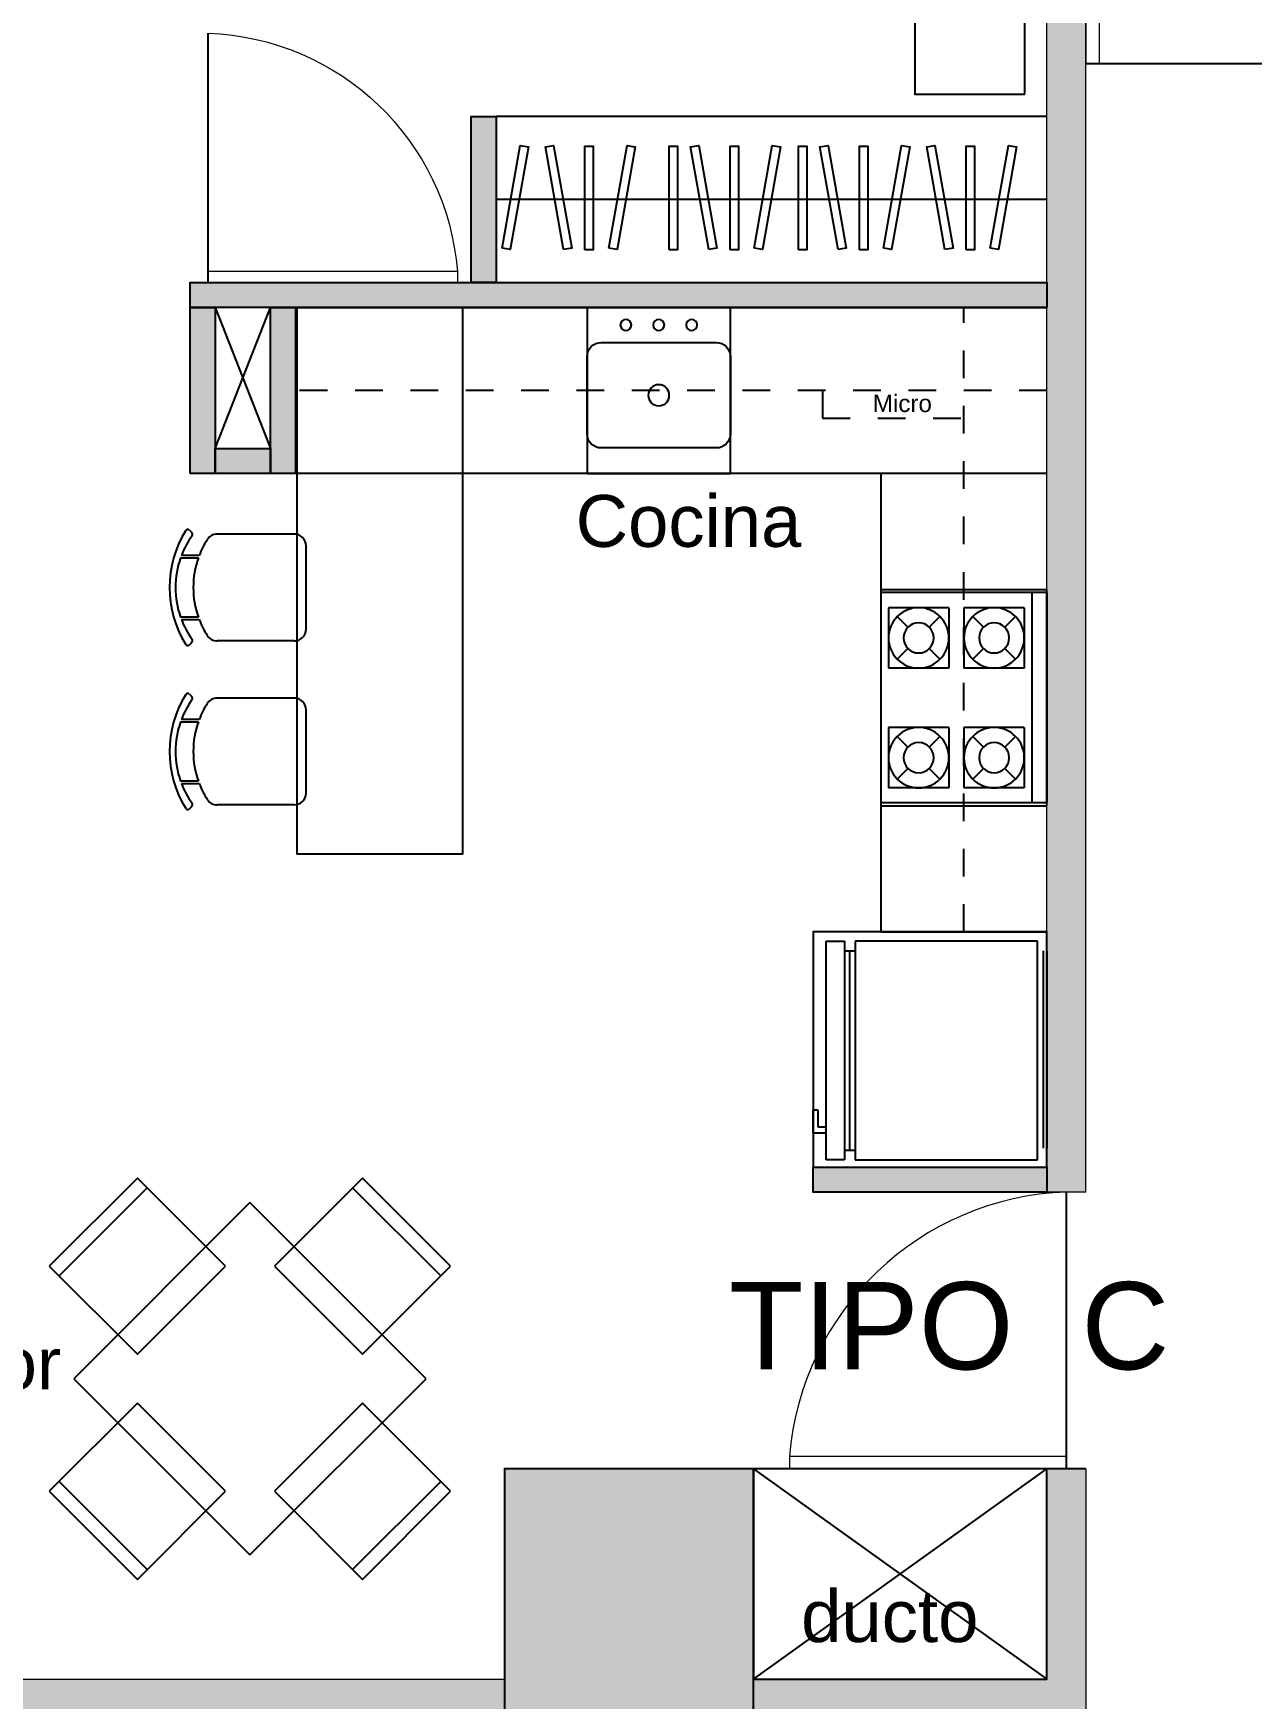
# Model space of a CAD drawing. Header units: metres. Extents: x -598 to 357, y -242 to 574.
# Drawn here: x -203.24 to -198.84, y 299.46 to 305.47 of the extents above; entities that cross this region are included whole.
import ezdxf

# ---------------------------------------------------------------- set-up
doc = ezdxf.new("R2010")
doc.units = ezdxf.units.M
doc.linetypes.add('xref_Nivel TIPICO$0$HIDDEN2', pattern=[0.1875, 0.125, -0.0625])
for name, color, linetype in [('APTOS_SPZ_MCH_N2 MUNI$0$DUCTOS', 1, 'Continuous'), ('APTOS_SPZ_MCH_N2 MUNI$0$Muebles', 1, 'Continuous'), ('Closet serchas', 9, 'Continuous'), ('T-texto', 8, 'Continuous'), ('xref_Nivel TIPICO$0$C-cocinas', 1, 'Continuous'), ('xref_Nivel TIPICO$0$H-hatch mamposteria', 8, 'Continuous'), ('xref_Nivel TIPICO$0$H-hatch tablayeso', 9, 'Continuous'), ('xref_Nivel TIPICO$0$M-lavatrastos', 1, 'Continuous'), ('xref_Nivel TIPICO$0$M-muebles', 1, 'Continuous'), ('xref_Nivel TIPICO$0$M-muro tablayeso', 4, 'Continuous'), ('xref_Nivel TIPICO$0$M-refri', 1, 'Continuous')]:
    doc.layers.add(name, color=color, linetype=linetype)
doc.layers.add('Muro Mamspoteria', color=5, linetype='Continuous', lineweight=9)
doc.layers.add('xref_Nivel TIPICO$0$P-puerta', color=1, linetype='Continuous', lineweight=18)
doc.styles.get("Standard").update_dxf_attribs({"font": 'arial.ttf'})
doc.styles.add('xref_Nivel TIPICO$0$Standard', font='arial.ttf')

# ---------------------------------------------------------------- blocks, each defined once
blk = doc.blocks.new('xref_Nivel TIPICO$0$P-90')
at = {"layer": 'Defpoints', "color": 8, "true_color": 0x808080}
blk.add_lwpolyline([(0, 0), (0.9, 0)], dxfattribs=at)
at = {"layer": 'xref_Nivel TIPICO$0$P-puerta'}
for p, q in [((0.0404, 0.9), (0, 0.9)), ((0, 0.9), (0, 0)), ((0.0404, 0), (0.0404, 0.9)), ((0, 0), (0.0404, 0))]:
    blk.add_line(p, q, dxfattribs=at)
at = {"layer": 'xref_Nivel TIPICO$0$P-puerta', "color": 8, "true_color": 0x808080}
blk.add_arc((-0.0344, -0.032), 0.935, 1.9599, 85.4069, dxfattribs=at)
blk = doc.blocks.new('xref_Nivel TIPICO$0$M_Mesa-Mesita de noche - 0457 x 0457 x 0610mm-696926-Piso 02')
at = {"layer": 'xref_Nivel TIPICO$0$M-muebles'}
blk.add_lwpolyline([(0.0337, 0.427), (0.4307, 0.427), (0.4307, 0.03), (0.0337, 0.03)], close=True, dxfattribs=at)
blk = doc.blocks.new('*U257')
at = {"layer": 'xref_Nivel TIPICO$0$H-hatch tablayeso', "transparency": 33554559}
h = blk.add_hatch(color=256, dxfattribs=at)
h.dxf.hatch_style = 1
h.paths.add_polyline_path([(0, 90), (0, 0), (3095, 0), (3095, 90)])
at = {"layer": 'xref_Nivel TIPICO$0$M-muro tablayeso'}
blk.add_lwpolyline([(3095, 0), (0, 0), (0, 90), (3095, 90), (3095, 0)], dxfattribs=at)
blk = doc.blocks.new('*U258')
at = {"layer": 'xref_Nivel TIPICO$0$H-hatch tablayeso', "transparency": 33554559}
h = blk.add_hatch(color=256, dxfattribs=at)
h.dxf.hatch_style = 1
h.paths.add_polyline_path([(0, 90), (0, 0), (600, 0), (600, 90)])
at = {"layer": 'xref_Nivel TIPICO$0$M-muro tablayeso'}
blk.add_lwpolyline([(600, 0), (0, 0), (0, 90), (600, 90), (600, 0)], dxfattribs=at)
blk = doc.blocks.new('xref_Nivel TIPICO$0$MUKO02PL')
at = {"layer": 'xref_Nivel TIPICO$0$C-cocinas', "linetype": 'ByBlock'}
for p, q in [((0.38, 0), (-0.38, 0)), ((-0.38, 0), (-0.38, -0.6)), ((0.38, 0), (0.38, -0.6)), ((0.38, -0.0545), (-0.38, -0.0545)), ((-0.1073, -0.0818), (-0.3255, -0.0818)), ((-0.3255, -0.0818), (-0.3255, -0.3)), ((-0.2935, -0.1138), (-0.2549, -0.1523)), ((-0.1392, -0.1138), (-0.1778, -0.1523)), ((-0.1073, -0.0818), (-0.1073, -0.3)), ((0.1073, -0.0818), (0.1073, -0.3)), ((0.3255, -0.0818), (0.1073, -0.0818)), ((0.1392, -0.1138), (0.1778, -0.1523)), ((0.2935, -0.1138), (0.2549, -0.1523)), ((0.3255, -0.0818), (0.3255, -0.3)), ((-0.2549, -0.2295), (-0.2935, -0.268)), ((-0.1778, -0.2295), (-0.1392, -0.268)), ((0.1778, -0.2295), (0.1392, -0.268)), ((0.2549, -0.2295), (0.2935, -0.268)), ((-0.1073, -0.3), (-0.3255, -0.3)), ((0.3255, -0.3), (0.1073, -0.3)), ((-0.3255, -0.3545), (-0.3255, -0.5727)), ((-0.1073, -0.3545), (-0.3255, -0.3545)), ((-0.1073, -0.3545), (-0.1073, -0.5727)), ((0.1073, -0.3545), (0.1073, -0.5727)), ((0.3255, -0.3545), (0.1073, -0.3545)), ((0.3255, -0.3545), (0.3255, -0.5727)), ((-0.2935, -0.3865), (-0.2549, -0.4251)), ((-0.1392, -0.3865), (-0.1778, -0.4251)), ((0.1392, -0.3865), (0.1778, -0.4251)), ((0.2935, -0.3865), (0.2549, -0.4251)), ((-0.2549, -0.5022), (-0.2935, -0.5408)), ((-0.1778, -0.5022), (-0.1392, -0.5408)), ((0.1778, -0.5022), (0.1392, -0.5408)), ((0.2549, -0.5022), (0.2935, -0.5408)), ((0.38, -0.6), (-0.38, -0.6)), ((-0.1073, -0.5727), (-0.3255, -0.5727)), ((0.3255, -0.5727), (0.1073, -0.5727))]:
    blk.add_line(p, q, dxfattribs=at)
at = {"layer": 'xref_Nivel TIPICO$0$C-cocinas', "color": 8, "linetype": 'ByBlock'}
blk.add_lwpolyline([(-0.39, 0), (0.39, 0), (0.39, -0.6), (-0.39, -0.6)], close=True, dxfattribs=at)
at = {"layer": 'xref_Nivel TIPICO$0$C-cocinas', "linetype": 'ByBlock'}
for centre, radius in [((-0.2164, -0.1909), 0.1091), ((0.2164, -0.1909), 0.1091), ((-0.2164, -0.1909), 0.0545), ((0.2164, -0.1909), 0.0545), ((-0.2164, -0.4636), 0.1091), ((0.2164, -0.4636), 0.1091), ((-0.2164, -0.4636), 0.0545), ((0.2164, -0.4636), 0.0545)]:
    blk.add_circle(centre, radius, dxfattribs=at)
blk = doc.blocks.new('xref_Nivel TIPICO$0$P_REFRI')
at = {"layer": 'xref_Nivel TIPICO$0$M-refri'}
for p, q in [((-0.3562, 0), (0.3562, 0)), ((0.3985, -0.0343), (-0.3912, -0.0343)), ((-0.3912, -0.0343), (-0.3912, -0.6924)), ((-0.3562, -0.0132), (0.3562, -0.0132)), ((0.3985, -0.6924), (0.3985, -0.0343)), ((-0.3912, -0.6924), (0.3985, -0.6924)), ((-0.3563, -0.7319), (-0.3563, -0.6924)), ((0.3636, -0.7121), (-0.3563, -0.7121)), ((0.3636, -0.7319), (0.3636, -0.6924)), ((-0.3912, -0.7319), (0.3985, -0.7319)), ((-0.3912, -0.7977), (-0.3912, -0.7319)), ((0.3985, -0.7319), (0.3985, -0.7977)), ((0.3985, -0.7977), (-0.3912, -0.7977)), ((0.2177, -0.8453), (0.2177, -0.828)), ((0.2177, -0.828), (0.2795, -0.828)), ((0.2795, -0.828), (0.2795, -0.7977)), ((0.3018, -0.7977), (0.3018, -0.8453)), ((0.3018, -0.8453), (0.2177, -0.8453))]:
    blk.add_line(p, q, dxfattribs=at)
at = {"layer": 'xref_Nivel TIPICO$0$M-refri', "color": 8, "linetype": 'Continuous'}
blk.add_lwpolyline([(0.425, 0), (-0.425, 0), (-0.425, -0.8453), (0.425, -0.8453)], close=True, dxfattribs=at)
blk = doc.blocks.new('xref_Nivel TIPICO$0$SINK')
at = {"layer": 'xref_Nivel TIPICO$0$M-lavatrastos', "color": 8}
blk.add_lwpolyline([(-0.4518, 0), (0.0654, 0), (0.0654, -0.6), (-0.4518, -0.6)], close=True, dxfattribs=at)
at = {"layer": 'xref_Nivel TIPICO$0$M-lavatrastos'}
blk.add_lwpolyline([(0.0654, -0.1778, 0.414214), (0.0146, -0.127), (-0.401, -0.127, 0.414214), (-0.4518, -0.1778), (-0.4518, -0.4572, 0.414214), (-0.401, -0.508), (0.0146, -0.508, 0.414214), (0.0654, -0.4572)], format="xyb", close=True, dxfattribs=at)
for centre, radius in [((-0.3121, -0.0635), 0.0201), ((-0.1932, -0.0635), 0.0201), ((-0.0743, -0.0635), 0.0201), ((-0.1932, -0.3175), 0.0381)]:
    blk.add_circle(centre, radius, dxfattribs=at)
blk = doc.blocks.new('APTOS_SPZ_MCH_N2 MUNI$0$SILLA-01')
at = {"layer": 'APTOS_SPZ_MCH_N2 MUNI$0$Muebles'}
for p, q in [((-0.1158, -0.043), (-0.1158, -0.1074)), ((-0.1072, -0.1042), (-0.1072, -0.0398)), ((0.1072, -0.0398), (0.1072, -0.1042)), ((0.1158, -0.1074), (0.1158, -0.043)), ((-0.2069, -0.0719), (-0.1982, -0.0806)), ((0.2069, -0.0719), (0.1982, -0.0806)), ((-0.193, -0.4504), (-0.193, -0.1726)), ((0.193, -0.4504), (0.193, -0.1726)), ((-0.1501, -0.4933), (0.1501, -0.4933))]:
    blk.add_line(p, q, dxfattribs=at)
for centre, radius, start, end in [((0, -0.3896), 0.3896, 58.18791, 121.81209), ((-0.2009, -0.0658), 0.00858, 121.81209, 225), ((0, -0.3432), 0.3217, 111.1002, 125.57699), ((0, -0.3432), 0.3217, 70.52878, 109.47122), ((0, -0.3432), 0.3217, 54.42301, 68.8998), ((0.2009, -0.0658), 0.00858, 315, 58.18791), ((-0.1922, -0.0745), 0.00858, 225, 305.57699), ((0, -0.4075), 0.3217, 111.1002, 122.57897), ((0, -0.4075), 0.3217, 70.52878, 109.47122), ((0, -0.4075), 0.3217, 57.42103, 68.8998), ((0.1922, -0.0745), 0.00858, 234.42301, 315), ((-0.1501, -0.1726), 0.0429, 122.57897, 180), ((0.1501, -0.1726), 0.0429, 0, 57.42103), ((-0.1501, -0.4504), 0.0429, 180, 270), ((0.1501, -0.4504), 0.0429, 270, 0)]:
    blk.add_arc(centre, radius, start, end, dxfattribs=at)
blk = doc.blocks.new('xref_Nivel TIPICO$0$mesa de 4')
at = {"layer": 'xref_Nivel TIPICO$0$M-muebles'}
for p, q in [((-0.2344, 0.7015), (-0.5526, 0.3833)), ((-0.199, 0.6661), (-0.5172, 0.3479)), ((0.0838, 0.3833), (-0.2344, 0.7015)), ((0.5788, 0.7015), (0.2606, 0.3833)), ((0.8616, 0.3479), (0.5434, 0.6661)), ((0.897, 0.3833), (0.5788, 0.7015)), ((0.1722, 0.6131), (-0.4642, -0.0233)), ((0.8086, -0.0233), (0.1722, 0.6131)), ((-0.5526, 0.3833), (-0.2344, 0.0651)), ((-0.2344, 0.0651), (0.0838, 0.3833)), ((0.2606, 0.3833), (0.5788, 0.0651)), ((0.5788, 0.0651), (0.897, 0.3833)), ((-0.4642, -0.0233), (0.1722, -0.6597)), ((0.1722, -0.6597), (0.8086, -0.0233)), ((-0.2344, -0.1117), (-0.5526, -0.4299)), ((0.0838, -0.4299), (-0.2344, -0.1117)), ((0.5788, -0.1117), (0.2606, -0.4299)), ((0.897, -0.4299), (0.5788, -0.1117)), ((-0.199, -0.7127), (-0.5172, -0.3945)), ((0.8616, -0.3945), (0.5434, -0.7127)), ((-0.5526, -0.4299), (-0.2344, -0.7481)), ((-0.2344, -0.7481), (0.0838, -0.4299)), ((0.2606, -0.4299), (0.5788, -0.7481)), ((0.5788, -0.7481), (0.897, -0.4299))]:
    blk.add_line(p, q, dxfattribs=at)
blk = doc.blocks.new('*U344')
at = {"layer": 'xref_Nivel TIPICO$0$H-hatch tablayeso', "transparency": 33554559}
h = blk.add_hatch(color=256, dxfattribs=at)
h.dxf.hatch_style = 1
h.paths.add_polyline_path([(200, 0), (200, 90), (0, 90), (0, 0)])
at = {"layer": 'xref_Nivel TIPICO$0$M-muro tablayeso'}
blk.add_lwpolyline([(200, 0), (0, 0), (0, 90), (200, 90), (200, 0)], dxfattribs=at)
blk = doc.blocks.new('*U263')
at = {"layer": 'xref_Nivel TIPICO$0$H-hatch tablayeso', "transparency": 33554559}
h = blk.add_hatch(color=256, dxfattribs=at)
h.dxf.hatch_style = 1
h.paths.add_polyline_path([(0, 90), (0, 0), (845.3, 0), (845.3, 90)])
at = {"layer": 'xref_Nivel TIPICO$0$M-muro tablayeso'}
blk.add_lwpolyline([(845.3, 0), (0, 0), (0, 90), (845.3, 90), (845.3, 0)], dxfattribs=at)

msp = doc.modelspace()

# ---------------------------------------------------------------- hatches: boundary and pattern name
at = {"true_color": 0x939598}
h = msp.add_hatch(color=252, dxfattribs=at)
h.dxf.hatch_style = 1
h.paths.add_polyline_path([(-200.6387, 300.2882), (-201.5387, 300.2882), (-201.5387, 299.3882), (-200.6387, 299.3882)])
at = {"layer": 'xref_Nivel TIPICO$0$H-hatch mamposteria', "transparency": 33554585}
h = msp.add_hatch(color=256, dxfattribs=at)
h.dxf.hatch_style = 1
h.paths.add_polyline_path([(-193.8209, 300.2671), (-193.6809, 300.2671), (-193.6809, 301.9532), (-193.8209, 301.9532)], flags=17)
h.paths.add_polyline_path([(-192.6785, 304.9192), (-192.6788, 307.7882), (-192.8188, 307.7882), (-192.8185, 304.9192)], flags=17)
h.paths.add_polyline_path([(-196.4356, 277.4537), (-196.4356, 277.3137), (-194.2387, 277.3137), (-194.2387, 277.4537)])
h.paths.add_polyline_path([(-193.7788, 291.8773), (-193.7788, 291.6773), (-194.0782, 291.6764), (-194.0782, 291.7068), (-194.0982, 291.7076), (-194.0603, 291.8764)], flags=17)
h.paths.add_polyline_path([(-201.5387, 299.3882), (-201.5387, 299.5282), (-206.5387, 299.5282), (-206.5387, 299.3882)], flags=17)
h.paths.add_polyline_path([(-200.6387, 299.5282), (-200.6387, 299.3882), (-199.5787, 299.3882), (-199.5787, 295.7759), (-199.4387, 295.7759), (-199.4387, 300.2882), (-199.5787, 300.2882), (-199.5787, 299.5282)], flags=17)
h.paths.add_polyline_path([(-207.2787, 303.289), (-207.1387, 303.289), (-207.1387, 302.6038), (-207.2787, 302.6038)])
h.paths.add_polyline_path([(-207.1387, 303.889), (-207.2787, 303.889), (-207.2787, 308.8282), (-206.5387, 308.8282), (-206.5387, 308.6882), (-207.1387, 308.6882)])
h.paths.add_polyline_path([(-198.4448, 308.2982), (-198.4448, 308.4382), (-193.8788, 308.4382), (-193.8788, 308.2982)], flags=17)
h.paths.add_polyline_path([(-204.1337, 308.6882), (-204.1337, 308.8282), (-203.6587, 308.8282), (-203.6587, 308.6882)])
h.paths.add_polyline_path([(-207.2787, 300.2882), (-207.1387, 300.2882), (-207.1387, 299.3882), (-207.2787, 299.3882)])
h.paths.add_polyline_path([(-207.1387, 285.3896), (-207.2787, 285.3896), (-207.2787, 286.9226), (-206.0637, 286.9226), (-206.0637, 286.7826), (-207.1387, 286.7826)])
h.paths.add_polyline_path([(-207.1387, 280.3359), (-207.2787, 280.3359), (-207.2787, 282.4896), (-207.1387, 282.4896)])
h.paths.add_polyline_path([(-192.6834, 284.5896), (-192.8191, 284.5896), (-192.8191, 282.9377), (-192.6825, 282.9377)], flags=17)
h.paths.add_polyline_path([(-201.5387, 279.1221), (-201.6787, 279.1221), (-201.6787, 278.0136), (-203.0387, 278.0136), (-203.0387, 277.8736), (-201.6787, 277.8736), (-201.6787, 276.4656), (-201.1587, 276.4656), (-201.1587, 276.6056), (-201.5387, 276.6056)])
h.paths.add_polyline_path([(-197.1472, 288.8482), (-197.1472, 288.7082), (-199.4387, 288.7082), (-199.4387, 276.4656), (-199.9587, 276.4656), (-199.9587, 276.6056), (-199.5787, 276.6056), (-199.5787, 288.8482)])
h.paths.add_polyline_path([(-206.5387, 278.0136), (-206.5387, 277.8736), (-207.2787, 277.8736), (-207.2787, 279.3359), (-207.1387, 279.3359), (-207.1387, 278.0136)])
h.paths.add_polyline_path([(-207.2787, 284.3896), (-207.2777, 283.4896), (-207.1377, 283.4896), (-207.1387, 284.3896)])
h.paths.add_polyline_path([(-207.1387, 293.8296), (-207.2787, 293.8296), (-207.2787, 292.6773), (-207.1387, 292.6773)], flags=17)
h.paths.add_polyline_path([(-207.2787, 296.3626), (-205.745, 296.3626), (-205.745, 296.2226), (-207.1387, 296.2226), (-207.1377, 294.8296), (-207.2777, 294.8296)])
edge = h.paths.add_edge_path()
edge.add_line((-192.6783, 304.3442), (-192.8188, 304.3442))
edge.add_line((-192.8188, 304.3442), (-192.8188, 303.9932))
edge.add_line((-192.8188, 303.9932), (-194.4817, 303.9932))
edge.add_line((-194.4817, 303.9932), (-194.4817, 303.8532))
edge.add_line((-194.4817, 303.8532), (-192.6788, 303.8532))
edge.add_line((-192.6788, 303.8532), (-192.6788, 304.3442))
edge.add_line((-207.2777, 284.3896), (-207.1377, 284.3896))
edge.add_line((-192.6788, 290.9773), (-192.6788, 289.2277))
edge.add_line((-192.6788, 289.2277), (-195.489, 289.2277))
edge.add_line((-197.6472, 289.8482), (-197.7872, 289.8482))
edge.add_line((-198.4448, 308.3002), (-198.4448, 308.4402))
edge.add_line((-193.4387, 277.3137), (-193.4387, 277.4537))
edge.add_line((-192.8191, 280.6668), (-192.6811, 280.6668))
edge.add_line((-192.8191, 281.2668), (-192.6815, 281.2668))
edge.add_line((-194.8918, 293.7277), (-195.489, 293.7277))
edge.add_line((-195.489, 293.7277), (-195.489, 296.0877))
edge.add_line((-195.489, 296.0877), (-197.7872, 296.0877))
edge.add_line((-197.7872, 296.0877), (-197.7872, 296.3277))
edge.add_line((-195.0642, 291.6773), (-195.0642, 291.7076))
edge.add_line((-195.0642, 291.7076), (-195.0462, 291.7076))
edge.add_line((-195.0462, 291.7076), (-195.0823, 291.8773))
edge.add_line((-193.8128, 293.9277), (-192.8864, 293.9277))
edge.add_line((-192.8864, 293.9277), (-192.8864, 296.0277))
edge.add_line((-192.8864, 296.0277), (-195.289, 296.0277))
edge.add_line((-195.289, 296.0277), (-195.289, 293.9277))
edge.add_line((-195.289, 293.9277), (-194.8737, 293.9277))
edge.add_line((-197.7872, 296.3277), (-197.6472, 296.3277))
edge.add_line((-197.6472, 296.3277), (-197.6472, 296.2277))
edge.add_line((-197.6472, 296.2277), (-192.6788, 296.2277))
edge.add_line((-192.6788, 296.2277), (-192.6788, 293.7277))
edge.add_line((-192.6788, 293.7277), (-193.795, 293.7277))
edge.add_line((-193.4387, 277.3137), (-193.4387, 277.4537))
edge.add_line((-193.4387, 277.4537), (-192.8191, 277.4537))
edge.add_line((-192.8191, 277.4537), (-192.8191, 280.6668))
edge.add_line((-192.6811, 280.6668), (-192.6791, 277.3137))
edge.add_line((-192.682, 281.2668), (-192.682, 282.1377))
edge.add_line((-192.682, 282.1377), (-192.8191, 282.1377))
edge.add_line((-192.6791, 277.3137), (-193.4387, 277.3137))
edge.add_line((-192.8191, 282.1377), (-192.8191, 281.2668))
edge.add_line((-192.6864, 290.9773), (-192.8864, 290.9773))
edge.add_line((-197.6472, 289.8482), (-197.6472, 291.1205))
edge.add_line((-197.6472, 291.1205), (-195.489, 291.1205))
edge.add_line((-195.489, 291.1205), (-195.489, 289.2277))
edge.add_line((-195.489, 291.2605), (-197.7872, 291.2605))
edge.add_line((-197.7872, 291.2605), (-197.7872, 289.8482))
edge.add_line((-195.0823, 291.8773), (-195.489, 291.8773))
edge.add_line((-195.489, 291.8773), (-195.489, 291.2605))
edge.add_line((-195.289, 291.6773), (-195.0642, 291.6773))
edge.add_line((-192.8864, 290.9773), (-192.8864, 289.4277))
edge.add_line((-192.8864, 289.4277), (-195.289, 289.4277))
edge.add_line((-195.289, 289.4277), (-195.289, 291.6773))
h.paths.add_polyline_path([(-202.5387, 308.6882), (-202.5387, 308.8282), (-203.0587, 308.8282), (-203.0587, 308.6882)])
h.paths.add_polyline_path([(-201.5387, 308.8282), (-201.5387, 308.6882), (-199.5787, 308.6882), (-199.5787, 301.2882), (-199.4387, 301.2882), (-199.4387, 308.2982), (-199.0448, 308.2982), (-199.0448, 308.4382), (-199.4387, 308.4382), (-199.4387, 308.8282)])
h.paths.add_polyline_path([(-207.2775, 290.9773), (-207.1376, 290.9773), (-207.1364, 291.8773), (-207.2764, 291.8773)], flags=17)
h.paths.add_polyline_path([(-207.2785, 290.0882), (-199.5787, 290.0882), (-199.5787, 294.7759), (-199.4387, 294.7759), (-199.4387, 289.8482), (-199.5787, 289.8482), (-199.5787, 289.9482), (-207.2787, 289.9482)])
h.paths.add_polyline_path([(-197.7872, 301.4282), (-198.3387, 301.4282), (-198.3387, 301.2882), (-197.7872, 301.2882), (-197.7872, 297.3277), (-197.6472, 297.3277), (-197.6472, 300.9846), (-194.7209, 300.9846), (-194.7209, 301.1246), (-197.6472, 301.1246), (-197.6472, 305.2952), (-196.8109, 305.2952), (-196.8109, 305.4352), (-198.3387, 305.4352), (-198.3387, 305.2952), (-197.7872, 305.2952)], flags=17)

# ---------------------------------------------------------------- linework, layer by layer
at = {"color": 252, "true_color": 0x939598}
for points in [[(-199.4387, 300.2882), (-201.5387, 300.2882), (-201.5387, 299.3882)], [(-200.6387, 299.3882), (-200.6387, 300.2882)]]:
    msp.add_lwpolyline(points, dxfattribs=at)
at = {"layer": 'APTOS_SPZ_MCH_N2 MUNI$0$DUCTOS'}
for points in [[(-202.5837, 303.9742), (-202.3837, 304.4842)], [(-202.5837, 304.4842), (-202.3837, 303.9742)], [(-200.6387, 299.5282), (-199.5787, 300.2882)], [(-200.6387, 300.2882), (-199.5787, 299.5282)]]:
    msp.add_lwpolyline(points, dxfattribs=at)
for points in [[(-202.3837, 304.4842), (-202.5837, 304.4842), (-202.5837, 303.9742), (-202.3837, 303.9742)], [(-199.5787, 300.2882), (-200.6387, 300.2882), (-200.6387, 299.5282), (-199.5787, 299.5282)]]:
    msp.add_lwpolyline(points, close=True, dxfattribs=at)
at = {"layer": 'Closet serchas', "color": 253}
msp.add_line((-199.5787, 304.8742), (-201.5687, 304.8742), dxfattribs=at)
msp.add_lwpolyline([(-199.5787, 305.1742), (-201.5687, 305.1742), (-201.5687, 304.5742), (-199.5787, 304.5742)], dxfattribs=at)
at = {"layer": 'Closet serchas', "color": 253, "flags": 128}
for points in [[(-201.5473, 304.6983), (-201.482, 305.0689), (-201.4524, 305.0637), (-201.5178, 304.6931)], [(-201.3254, 304.6931), (-201.3908, 305.0637), (-201.3612, 305.0689), (-201.2959, 304.6983)], [(-201.2482, 304.692), (-201.2482, 305.0671), (-201.2182, 305.0671), (-201.2182, 304.692)], [(-201.1613, 304.6983), (-201.0959, 305.0689), (-201.0664, 305.0637), (-201.1317, 304.6931)], [(-200.9436, 304.692), (-200.9436, 305.0671), (-200.9136, 305.0671), (-200.9136, 304.692)], [(-200.8006, 304.6931), (-200.866, 305.0637), (-200.8364, 305.0689), (-200.7711, 304.6983)], [(-200.7234, 304.692), (-200.7234, 305.0671), (-200.6934, 305.0671), (-200.6934, 304.692)], [(-200.1694, 304.6983), (-200.104, 305.0689), (-200.0745, 305.0637), (-200.1398, 304.6931)], [(-199.9475, 304.6931), (-200.0128, 305.0637), (-199.9833, 305.0689), (-199.9179, 304.6983)], [(-199.8703, 304.692), (-199.8703, 305.0671), (-199.8403, 305.0671), (-199.8403, 304.692)], [(-199.7833, 304.6983), (-199.718, 305.0689), (-199.6884, 305.0637), (-199.7538, 304.6931)]]:
    msp.add_lwpolyline(points, close=True, dxfattribs=at)
at = {"layer": 'Closet serchas', "color": 253}
for points in [[(-200.6365, 304.6983), (-200.5711, 305.0689), (-200.5416, 305.0637), (-200.6069, 304.6931)], [(-200.4765, 304.692), (-200.4765, 305.0671), (-200.4465, 305.0671), (-200.4465, 304.692)], [(-200.3335, 304.6931), (-200.3989, 305.0637), (-200.3693, 305.0689), (-200.304, 304.6983)], [(-200.2563, 304.692), (-200.2563, 305.0671), (-200.2263, 305.0671), (-200.2263, 304.692)]]:
    msp.add_lwpolyline(points, close=True, dxfattribs=at)
at = {"layer": 'Muro Mamspoteria', "lineweight": 0}
for p, q in [((-199.5787, 301.2882), (-199.5787, 308.6882)), ((-199.4387, 301.2882), (-199.4387, 308.2982)), ((-199.5787, 299.5282), (-199.5787, 300.2882)), ((-206.5387, 299.5282), (-201.5387, 299.5282)), ((-200.6387, 299.5282), (-199.5787, 299.5282))]:
    msp.add_line(p, q, dxfattribs=at)
at = {"layer": 'Muro Mamspoteria'}
msp.add_line((-199.4387, 300.2882), (-199.4387, 295.7759), dxfattribs=at)
at = {"layer": 'Muro Mamspoteria', "lineweight": 0}
msp.add_lwpolyline([(-199.4387, 301.2882), (-199.5787, 301.2882)], dxfattribs=at)
at = {"layer": 'xref_Nivel TIPICO$0$C-cocinas'}
for points in [[(-199.5787, 303.8842), (-202.3837, 303.8842), (-202.3837, 304.4842), (-199.5787, 304.4842)], [(-202.2889, 304.4842), (-202.2889, 302.5101), (-201.6889, 302.5101), (-201.6889, 304.4842), (-202.2889, 304.4842), (-202.2889, 303.3744)], [(-200.1787, 303.8842), (-200.1787, 302.2282), (-199.5787, 302.2282)]]:
    msp.add_lwpolyline(points, dxfattribs=at)
at = {"layer": 'xref_Nivel TIPICO$0$C-cocinas', "linetype": 'xref_Nivel TIPICO$0$HIDDEN2', "ltscale": 0.5}
for points in [[(-199.8787, 302.2282), (-199.8787, 304.4842)], [(-199.5787, 304.1842), (-202.2937, 304.1842)], [(-200.3894, 304.1842), (-200.3894, 304.0842), (-199.8787, 304.0842)]]:
    msp.add_lwpolyline(points, dxfattribs=at)

# ---------------------------------------------------------------- block references
at = {"layer": 'APTOS_SPZ_MCH_N2 MUNI$0$Muebles', "rotation": 89.99999999999999}
for p in [(-202.7489, 303.4722), (-202.7489, 302.8799)]:
    msp.add_blockref('APTOS_SPZ_MCH_N2 MUNI$0$SILLA-01', p, dxfattribs=at)
at = {"layer": 'xref_Nivel TIPICO$0$C-cocinas', "xscale": -1, "rotation": 270}
msp.add_blockref('xref_Nivel TIPICO$0$MUKO02PL', (-199.5787, 303.0738), dxfattribs=at)
at = {"layer": 'xref_Nivel TIPICO$0$M-lavatrastos', "xscale": -1}
msp.add_blockref('xref_Nivel TIPICO$0$SINK', (-201.1744, 304.4842), dxfattribs=at)
at = {"layer": 'xref_Nivel TIPICO$0$M-muebles', "xscale": -1, "rotation": 269.9999999999993}
msp.add_blockref('xref_Nivel TIPICO$0$M_Mesa-Mesita de noche - 0457 x 0457 x 0610mm-696926-Piso 02', (-200.0857, 305.2205), dxfattribs=at)
at = {"layer": 'xref_Nivel TIPICO$0$M-muebles'}
msp.add_blockref('xref_Nivel TIPICO$0$mesa de 4', (-202.6307, 300.6374), dxfattribs=at)
at = {"layer": 'xref_Nivel TIPICO$0$M-muro tablayeso', "xscale": 0.001, "yscale": 0.001, "zscale": 0.001}
for name, p, rotation in [('*U258', (-201.6587, 305.1742), 270), ('*U258', (-202.6737, 304.4842), 270), ('*U258', (-202.3837, 304.4842), 270), ('*U263', (-199.5787, 301.3782), 180)]:
    msp.add_blockref(name, p, dxfattribs=dict(at, rotation=rotation))
for name, p in [('*U257', (-202.6737, 304.4842)), ('*U344', (-202.5837, 303.8842))]:
    msp.add_blockref(name, p, dxfattribs=at)
at = {"layer": 'xref_Nivel TIPICO$0$M-refri', "rotation": 270}
msp.add_blockref('xref_Nivel TIPICO$0$P_REFRI', (-199.5787, 301.8032), dxfattribs=at)
at = {"layer": 'xref_Nivel TIPICO$0$P-puerta', "xscale": 1.222222222222208, "yscale": 1.222222222222208, "zscale": 1.222222222222208}
msp.add_blockref('xref_Nivel TIPICO$0$P-90', (-199.4387, 305.3652), dxfattribs=at)
at = {"layer": 'xref_Nivel TIPICO$0$P-puerta', "xscale": -1, "rotation": 269.9999999999992}
msp.add_blockref('xref_Nivel TIPICO$0$P-90', (-202.6087, 304.5742), dxfattribs=at)
at = {"layer": 'xref_Nivel TIPICO$0$P-puerta', "xscale": 1.111111111111104, "yscale": 1.111111111111104, "zscale": 1.111111111111104, "rotation": 89.99999999999999}
msp.add_blockref('xref_Nivel TIPICO$0$P-90', (-199.5087, 300.2882), dxfattribs=at)

# ---------------------------------------------------------------- texts
at = {"layer": 'T-texto'}
for s, width, insert, char_height, attachment_point in [('Cocina', 0.126065, (-201.2813, 303.8064), 0.1875, 1), ('TIPO  C', 1.956406, (-200.7273, 300.6434), 0.31534, 7), ('Sala/Comedor', 0.126065, (-204.8148, 300.5726), 0.1875, 7), ('ducto', 0.126065, (-200.467, 299.6601), 0.1875, 7)]:
    msp.add_mtext_dynamic_manual_height_columns(s, width=width, gutter_width=0.9375, heights=[0], dxfattribs=dict(at, insert=insert, char_height=char_height, attachment_point=attachment_point))
at = {"layer": 'xref_Nivel TIPICO$0$C-cocinas', "linetype": 'xref_Nivel TIPICO$0$HIDDEN2', "ltscale": 0.5, "insert": (-200.2078, 304.1686), "char_height": 0.0625, "attachment_point": 1, "style": 'xref_Nivel TIPICO$0$Standard'}
msp.add_mtext_dynamic_manual_height_columns('Micro', width=0.004393, gutter_width=0.3125, heights=[0], dxfattribs=at)

doc.saveas('drawing.dxf')
